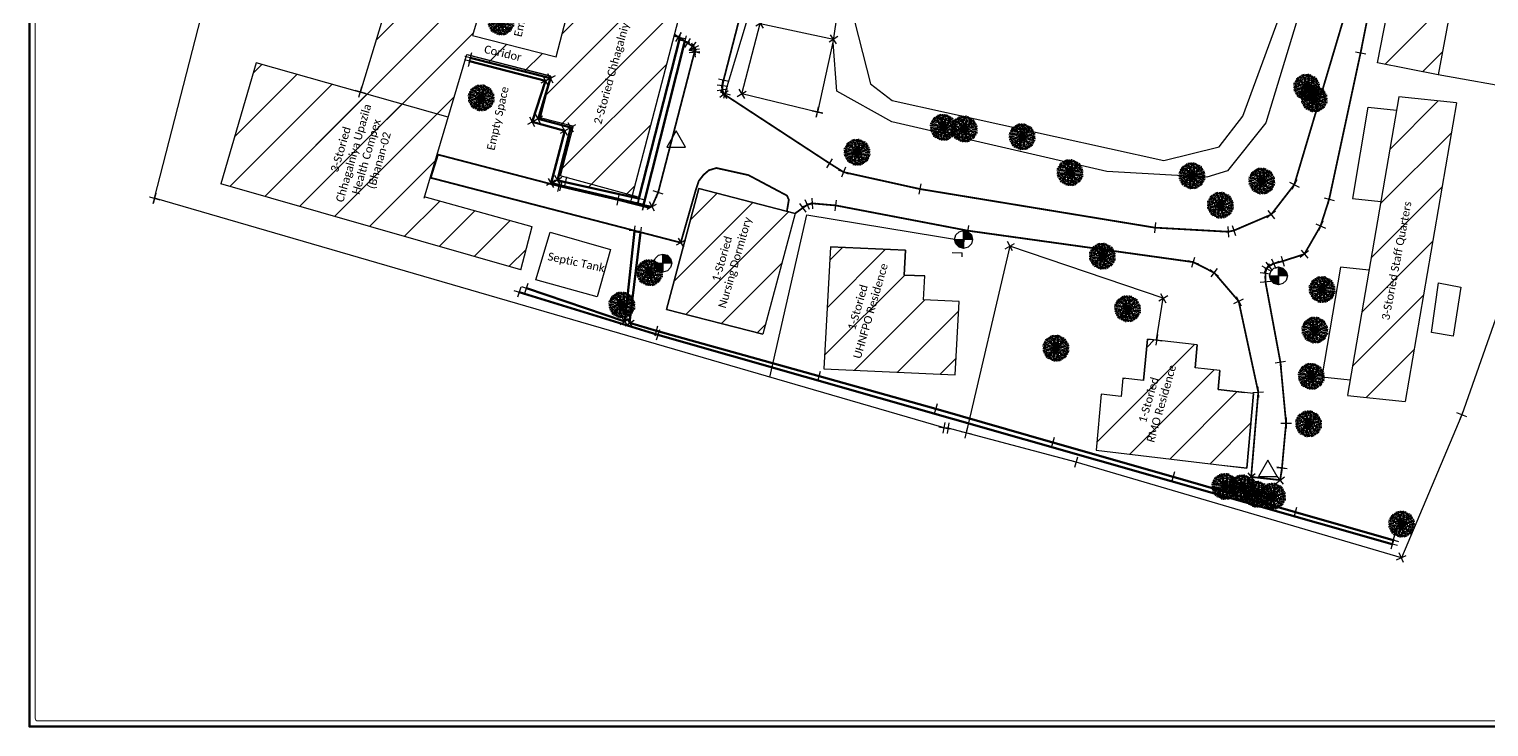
# Model space of a CAD drawing. Header units: metres. Extents: x 347471 to 695982, y 2547992 to 5097170.
# Drawn here: x 347829.1 to 347975, y 2548483.2 to 2548553 of the extents above; entities that cross this region are included whole.
import ezdxf

# ---------------------------------------------------------------- set-up
doc = ezdxf.new("R2010")
doc.units = ezdxf.units.M
doc.header["$PDMODE"] = 1
doc.header["$PDSIZE"] = -1
doc.linetypes.add('SFTR_dash-dot-dot', pattern=[21, 12, -3, 0, -3, 0, -3])
doc.linetypes.add('SFTR_thick (heavy)', pattern=[0])
for name, color, linetype in [('Bituminous Road', 16, 'SFTR_dash-dot-dot'), ('Boundary Wall', 30, 'SFTR_thick (heavy)'), ('Building', 1, 'Continuous'), ('Drain1', 5, 'Continuous'), ('Electric Pole', 1, 'Continuous'), ('FENCE', 16, 'Continuous'), ('FRANCE', 16, 'Continuous'), ('Gate', 1, 'Continuous'), ('KITCHEN', 16, 'Continuous'), ('POND', 176, 'Continuous'), ('pucca building', 140, 'Continuous'), ('Semi Pacca', 7, 'Continuous'), ('Station Point', 1, 'Continuous'), ('Toe-Bottom line', 30, 'Continuous'), ('Tree', 96, 'Continuous'), ('V-NODE-TREE', 62, 'Continuous'), ('VARANDA', 7, 'Continuous')]:
    doc.layers.add(name, color=color, linetype=linetype)
doc.layers.add('Frame', color=7, linetype='Continuous', lineweight=30, true_color=0xff6d34)
for name, color, linetype, lineweight in [('Paved Road', 201, 'Continuous', 18), ('Property Line', 1, 'Continuous', 30), ('Proposed Land', 5, 'Continuous', 25)]:
    doc.layers.add(name, color=color, linetype=linetype, lineweight=lineweight)

# ---------------------------------------------------------------- blocks, each defined once
blk = doc.blocks.new('Triangle_Large')
at = {"color": 0, "linetype": 'Continuous', "flags": 128}
blk.add_lwpolyline([(0, 1.08), (-0.92907, -0.54), (0.92907, -0.54)], close=True, dxfattribs=at)
blk = doc.blocks.new('Cross')
at = {"color": 0, "linetype": 'Continuous', "flags": 128}
for points in [[(0.54, 0), (-0.53, 0)], [(0, 0.53), (0, -0.53)]]:
    blk.add_lwpolyline(points, dxfattribs=at)
blk = doc.blocks.new('Tree 6')
at = {"color": 0, "linetype": 'ByBlock', "lineweight": -2}
for p, q in [((-0.092, 0.014), (-0.121, 0.015)), ((-0.089, 0.03), (-0.118, 0.039)), ((-0.069, 0.015), (-0.117, 0.025)), ((-0.1, 0.008), (-0.116, 0.006)), ((-0.091, 0.041), (-0.112, 0.052)), ((-0.09, 0.049), (-0.11, 0.058)), ((-0.048, 0.019), (-0.102, 0.04)), ((-0.083, 0.057), (-0.098, 0.064)), ((-0.073, 0.058), (-0.097, 0.073)), ((-0.044, 0.002), (-0.094, 0.005)), ((-0.052, 0.048), (-0.089, 0.08)), ((-0.044, 0.024), (-0.085, 0.046)), ((-0.062, 0.07), (-0.083, 0.093)), ((-0.037, 0.024), (-0.079, 0.051)), ((-0.058, 0.08), (-0.071, 0.101)), ((-0.032, 0.041), (-0.069, 0.086)), ((-0.054, 0.087), (-0.066, 0.106)), ((-0.019, 0.005), (-0.057, 0.015)), ((-0.043, 0.09), (-0.053, 0.104)), ((-0.026, 0.043), (-0.051, 0.082)), ((-0.034, 0.087), (-0.048, 0.112)), ((-0.02, 0.039), (-0.043, 0.084)), ((0, 0), (-0.042, -0.001)), ((-0.014, 0.014), (-0.041, 0.042)), ((-0.021, 0.067), (-0.037, 0.114)), ((0, 0), (-0.037, 0.02)), ((0, 0), (-0.036, -0.022)), ((0, 0), (-0.034, 0.002)), ((0, 0), (-0.03, -0.015)), ((0, 0), (-0.028, 0.018)), ((-0.018, 0.092), (-0.025, 0.121)), ((0, 0), (-0.022, 0.036)), ((0, 0), (-0.02, -0.037)), ((0, 0), (-0.018, -0.028)), ((-0.007, 0.051), (-0.016, 0.109)), ((-0.005, 0.019), (-0.015, 0.057)), ((0, 0), (-0.015, 0.03)), ((-0.01, 0.099), (-0.011, 0.123)), ((-0.003, 0.102), (-0.004, 0.124)), ((-0.001, 0.05), (-0.003, 0.096)), ((0, 0), (-0.002, -0.034)), ((0, 0), (-0.001, 0.042)), ((0, 0), (0.02, 0.037)), ((0, 0), (0.002, 0.034)), ((0, 0), (0.018, 0.028)), ((0, 0), (0.036, 0.022)), ((0, 0), (0.03, 0.015)), ((0, 0), (0.042, 0.001)), ((0, 0), (0.015, -0.03)), ((0, 0), (0.001, -0.042)), ((0, 0), (0.034, -0.002)), ((0, 0), (0.037, -0.02)), ((0, 0), (0.028, -0.018)), ((0, 0), (0.022, -0.036)), ((0.002, 0.044), (0.005, 0.094)), ((0.005, 0.019), (0.015, 0.057)), ((0.008, 0.1), (0.006, 0.116)), ((0.014, 0.092), (0.015, 0.121)), ((0.014, 0.014), (0.042, 0.041)), ((0.015, 0.069), (0.025, 0.117)), ((0.019, 0.048), (0.04, 0.102)), ((0.019, 0.005), (0.057, 0.015)), ((0.024, 0.044), (0.046, 0.085)), ((0.024, 0.037), (0.051, 0.079)), ((0.03, 0.089), (0.039, 0.118)), ((0.039, 0.02), (0.084, 0.043)), ((0.041, 0.091), (0.052, 0.112)), ((0.041, 0.032), (0.086, 0.069)), ((0.043, 0.026), (0.082, 0.051)), ((0.048, 0.052), (0.08, 0.089)), ((0.049, 0.09), (0.058, 0.11)), ((0.05, 0.001), (0.096, 0.003)), ((0.051, 0.007), (0.109, 0.016)), ((0.057, 0.083), (0.064, 0.098)), ((0.058, 0.073), (0.073, 0.097)), ((0.067, 0.021), (0.114, 0.037)), ((0.07, 0.062), (0.093, 0.083)), ((0.08, 0.058), (0.101, 0.071)), ((0.087, 0.054), (0.106, 0.066)), ((0.087, 0.034), (0.112, 0.048)), ((0.09, 0.043), (0.104, 0.053)), ((0.092, 0.018), (0.121, 0.025)), ((0.099, 0.01), (0.123, 0.011)), ((0.102, 0.003), (0.124, 0.004)), ((-0.102, -0.003), (-0.124, -0.004)), ((-0.099, -0.01), (-0.123, -0.011)), ((-0.092, -0.018), (-0.121, -0.025)), ((-0.067, -0.021), (-0.114, -0.037)), ((-0.087, -0.034), (-0.112, -0.048)), ((-0.051, -0.007), (-0.109, -0.016)), ((-0.087, -0.054), (-0.106, -0.066)), ((-0.09, -0.043), (-0.104, -0.053)), ((-0.08, -0.058), (-0.101, -0.071)), ((-0.05, -0.001), (-0.096, -0.003)), ((-0.07, -0.062), (-0.093, -0.083)), ((-0.041, -0.032), (-0.086, -0.069)), ((-0.039, -0.02), (-0.084, -0.043)), ((-0.043, -0.026), (-0.082, -0.051)), ((-0.048, -0.052), (-0.08, -0.089)), ((-0.058, -0.073), (-0.073, -0.097)), ((-0.057, -0.083), (-0.064, -0.098)), ((-0.049, -0.09), (-0.058, -0.11)), ((-0.019, -0.005), (-0.057, -0.015)), ((-0.041, -0.091), (-0.052, -0.112)), ((-0.024, -0.037), (-0.051, -0.079)), ((-0.024, -0.044), (-0.046, -0.085)), ((-0.014, -0.014), (-0.042, -0.041)), ((-0.019, -0.048), (-0.04, -0.102)), ((-0.03, -0.089), (-0.039, -0.118)), ((-0.015, -0.069), (-0.025, -0.117)), ((-0.005, -0.019), (-0.015, -0.057)), ((-0.014, -0.092), (-0.015, -0.121)), ((-0.008, -0.1), (-0.006, -0.116)), ((-0.002, -0.044), (-0.005, -0.094)), ((0.001, -0.05), (0.003, -0.096)), ((0.003, -0.102), (0.004, -0.124)), ((0.005, -0.019), (0.015, -0.057)), ((0.007, -0.051), (0.016, -0.109)), ((0.01, -0.099), (0.011, -0.123)), ((0.014, -0.014), (0.041, -0.042)), ((0.018, -0.092), (0.025, -0.121)), ((0.019, -0.005), (0.057, -0.015)), ((0.02, -0.039), (0.043, -0.084)), ((0.021, -0.067), (0.037, -0.114)), ((0.026, -0.043), (0.051, -0.082)), ((0.032, -0.041), (0.069, -0.086)), ((0.034, -0.087), (0.048, -0.112)), ((0.037, -0.024), (0.079, -0.051)), ((0.043, -0.09), (0.053, -0.104)), ((0.044, -0.002), (0.094, -0.005)), ((0.044, -0.024), (0.085, -0.046)), ((0.048, -0.019), (0.102, -0.04)), ((0.052, -0.048), (0.089, -0.08)), ((0.054, -0.087), (0.066, -0.106)), ((0.058, -0.08), (0.071, -0.101)), ((0.062, -0.07), (0.083, -0.093)), ((0.069, -0.015), (0.117, -0.025)), ((0.073, -0.058), (0.097, -0.073)), ((0.083, -0.057), (0.098, -0.064)), ((0.089, -0.03), (0.118, -0.039)), ((0.09, -0.049), (0.11, -0.058)), ((0.091, -0.041), (0.112, -0.052)), ((0.092, -0.014), (0.121, -0.015)), ((0.1, -0.008), (0.116, -0.006))]:
    blk.add_line(p, q, dxfattribs=at)
blk = doc.blocks.new('Benchmark')
at = {"linetype": 'Continuous'}
for points in [[(0, 0), (0, 1.8), (0.9, 1.55), (1.55, 0.9), (1.8, 0)], [(0, 0), (0, -1.8), (-0.9, -1.55), (-1.55, -0.9), (-1.8, 0)]]:
    blk.add_hatch(color=0, dxfattribs=at).paths.add_polyline_path(points)
at = {"color": 0, "linetype": 'Continuous', "flags": 128}
for points in [[(-1.8, 0), (-1.55, 0.9), (-0.9, 1.55), (0, 1.8), (0.9, 1.55), (1.55, 0.9), (1.8, 0), (1.55, -0.9), (0.9, -1.55), (0, -1.8), (-0.9, -1.55), (-1.55, -0.9)], [(0, 0), (0, -1.8), (-0.9, -1.55), (-1.55, -0.9), (-1.8, 0)], [(0, 0), (0, 1.8), (0.9, 1.55), (1.55, 0.9), (1.8, 0)]]:
    blk.add_lwpolyline(points, close=True, dxfattribs=at)

msp = doc.modelspace()

# ---------------------------------------------------------------- hatches: boundary and pattern name
at = {"layer": 'Gate', "true_color": 0x7aafdf}
h = msp.add_hatch(dxfattribs=at)
h.set_pattern_fill('ANSI31', color=143)
h.paths.add_polyline_path([(347979.278, 2548585.918), (347978.981, 2548586.098), (347976.697, 2548586.466), (347977.549, 2548590.562), (347972.088, 2548591.497), (347963.884, 2548549.626), (347969.949, 2548548.403), (347975.954, 2548580.624), (347978.257, 2548580.343)])
h.paths.add_polyline_path([(347966.884, 2548555.212), (347969.76, 2548570.467), (347971.014, 2548570.23), (347968.138, 2548554.975)], flags=24)
h = msp.add_hatch(dxfattribs=at)
h.set_pattern_fill('ANSI31', color=143)
h.paths.add_polyline_path([(347894.797, 2548586.529), (347902.021, 2548584.598), (347893.61, 2548552.475), (347894.026, 2548552.198), (347894.222, 2548552.492), (347894.129, 2548552.129), (347893.61, 2548552.475), (347889.391, 2548536.359), (347889.387, 2548536.36), (347889.345, 2548536.202), (347882.686, 2548537.689), (347882.216, 2548537.799), (347882.14, 2548537.492), (347881.907, 2548537.878), (347883.254, 2548543.158), (347879.967, 2548544.014), (347880.986, 2548547.356), (347880.496, 2548548.246), (347873.178, 2548550.115), (347872.771, 2548550.219), (347868.603, 2548536.211), (347879.373, 2548533.225), (347878.233, 2548528.902), (347848.251, 2548537.513), (347851.8, 2548549.601), (347862.19, 2548546.655), (347862.358, 2548547.204), (347869.342, 2548570.14), (347870.754, 2548569.785), (347873.72, 2548579.884), (347880.928, 2548577.636), (347877.008, 2548564.46), (347879.656, 2548563.783), (347881.811, 2548572.09), (347890.431, 2548569.88), (347894.806, 2548586.527), (347894.799, 2548586.537)])
h.paths.add_polyline_path([(347875.712, 2548560.105), (347883.817, 2548558.033), (347881.771, 2548550.217), (347873.407, 2548552.356)], flags=16)
h.paths.add_polyline_path([(347881.264, 2548548.282), (347880.169, 2548544.099), (347883.476, 2548543.29), (347883.48, 2548543.307), (347883.482, 2548543.308), (347883.477, 2548543.29), (347880.169, 2548544.099), (347881.206, 2548548.06), (347881.05, 2548548.337)], flags=16)
h.paths.add_polyline_path([(347864.278, 2548543.22), (347869.719, 2548561.096), (347871.122, 2548560.669), (347865.681, 2548542.793)], flags=24)
h.paths.add_polyline_path([(347874.554, 2548551.641), (347878.914, 2548550.63), (347878.643, 2548549.461), (347874.283, 2548550.473)], flags=24)
h.paths.add_polyline_path([(347878.218, 2548562.74), (347885.065, 2548561.151), (347884.794, 2548559.982), (347877.947, 2548561.571)], flags=24)
h.paths.add_polyline_path([(347877.297, 2548552.178), (347879.123, 2548560.182), (347880.553, 2548559.856), (347878.727, 2548551.852)], flags=8)
h.paths.add_polyline_path([(347854.051, 2548521.726), (347857.439, 2548533.456), (347862.838, 2548531.897), (347859.449, 2548520.167)], flags=25)
h.paths.add_polyline_path([(347885.271, 2548543.477), (347895.275, 2548579.583), (347896.836, 2548579.151), (347886.832, 2548543.044)], flags=24)
h = msp.add_hatch(dxfattribs=at)
h.set_pattern_fill('ANSI31', color=143)
h.paths.add_polyline_path([(347870.97, 2548544.165), (347851.8, 2548549.601), (347848.251, 2548537.513), (347878.233, 2548528.902), (347879.373, 2548533.225), (347868.603, 2548536.211)])
h.paths.add_polyline_path([(347854.051, 2548521.726), (347857.439, 2548533.456), (347862.838, 2548531.897), (347859.449, 2548520.167)], flags=25)
h = msp.add_hatch(dxfattribs=at)
h.set_pattern_fill('ANSI31', color=143)
h.paths.add_polyline_path([(347971.79, 2548545.612), (347966.015, 2548546.214), (347960.9, 2548516.363), (347966.675, 2548515.761)])
h.paths.add_polyline_path([(347964.051, 2548523.822), (347966.955, 2548539.227), (347968.209, 2548538.99), (347965.305, 2548523.586)], flags=24)
h = msp.add_hatch(dxfattribs=at)
h.set_pattern_fill('ANSI31', color=143)
h.paths.add_polyline_path([(347905.665, 2548534.551), (347896.03, 2548537.033), (347892.821, 2548524.954), (347902.457, 2548522.473)])
h.paths.add_polyline_path([(347892.18, 2548510.777), (347895.315, 2548521.629), (347898.005, 2548520.852), (347894.87, 2548510)], flags=9)
h = msp.add_hatch(dxfattribs=at)
h.set_pattern_fill('ANSI31', color=143)
h.paths.add_polyline_path([(347922.088, 2548525.742), (347918.518, 2548525.91), (347918.63, 2548528.303), (347916.583, 2548528.399), (347916.72, 2548530.873), (347909.217, 2548531.226), (347908.542, 2548519.024), (347921.684, 2548518.406)])
h.paths.add_polyline_path([(347905.746, 2548505.931), (347908.986, 2548517.149), (347911.42, 2548516.446), (347908.179, 2548505.228)], flags=9)
h = msp.add_hatch(dxfattribs=at)
h.set_pattern_fill('ANSI31', color=143)
h.paths.add_polyline_path([(347951.5, 2548516.547), (347950.608, 2548516.653), (347947.964, 2548516.955), (347948.136, 2548518.842), (347945.677, 2548519.133), (347945.88, 2548521.403), (347940.903, 2548521.993), (347940.515, 2548517.849), (347938.437, 2548518.095), (347938.269, 2548516.252), (347936.272, 2548516.489), (347935.759, 2548510.874), (347950.819, 2548509.089)])
h.paths.add_polyline_path([(347934.823, 2548496.671), (347937.429, 2548505.693), (347939.863, 2548504.99), (347937.257, 2548495.968)], flags=25)

# ---------------------------------------------------------------- linework, layer by layer
msp.add_line((347878.233, 2548528.902), (347879.378, 2548533.244))
for points in [[(348066.686, 2548650.558), (348066.686, 2548483.223), (347829.095, 2548483.223), (347829.095, 2548650.558)], [(348066.655, 2548650.527), (348066.655, 2548483.254), (347829.126, 2548483.254), (347829.126, 2548650.527)]]:
    msp.add_lwpolyline(points, close=True)
for points in [[(347873.407, 2548552.356), (347881.771, 2548550.217)], [(347881.264, 2548548.282), (347872.927, 2548550.415), (347872.93, 2548550.414)], [(347872.996, 2548550.4), (347872.995, 2548550.397)], [(347881.41, 2548548.245), (347881.414, 2548548.244)], [(347881.41, 2548548.245), (347881.41, 2548548.245)], [(347883.477, 2548543.29), (347883.482, 2548543.308)], [(347881.188, 2548532.674), (347887.218, 2548530.954), (347885.872, 2548526.228), (347879.751, 2548527.921), (347881.185, 2548532.672)], [(347921.374, 2548530.654), (347922.359, 2548530.608)], [(347922.356, 2548530.605), (347922.334, 2548530.207)], [(347892.821, 2548524.954), (347902.457, 2548522.473)], [(347916.048, 2548518.671), (347916.047, 2548518.668)], [(347918.094, 2548518.575), (347918.094, 2548518.564)], [(347938.437, 2548518.099), (347938.635, 2548518.076)], [(347937.756, 2548510.633), (347937.757, 2548510.637)]]:
    msp.add_lwpolyline(points)
at = {"layer": 'Bituminous Road', "linetype": 'ByBlock', "flags": 128}
msp.add_lwpolyline([(347894.026, 2548552.198), (347894.924, 2548551.6), (347895.427, 2548551.265), (347895.557, 2548551.121), (347895.587, 2548550.949), (347895.616, 2548550.701), (347891.979, 2548536.655), (347891.358, 2548535.247), (347887.981, 2548535.903), (347882.087, 2548537.279), (347869.988, 2548540.433), (347869.241, 2548538.12), (347894.234, 2548531.631), (347895.766, 2548536.983)], dxfattribs=at)
at = {"layer": 'Boundary Wall', "color": 6, "lineweight": 30, "flags": 128}
msp.add_lwpolyline([(347977.549, 2548590.562), (347986.54, 2548588.916), (347982.678, 2548569.258), (347978.198, 2548546.941), (347969.952, 2548548.403)], dxfattribs=at)
at = {"layer": 'Boundary Wall', "color": 30, "lineweight": 30, "true_color": 0xf26722, "flags": 128}
msp.add_lwpolyline([(347898.672, 2548546.566), (347903.998, 2548564.287), (347909.562, 2548580.438)], dxfattribs=at)
at = {"layer": 'Boundary Wall', "color": 143, "lineweight": 30, "true_color": 0x7aafdf, "flags": 128}
msp.add_lwpolyline([(347903.149, 2548518.187), (347906.832, 2548534.407), (347922.635, 2548531.813)], dxfattribs=at)
at = {"layer": 'Building', "flags": 128}
msp.add_lwpolyline([(347975.954, 2548580.624), (347969.952, 2548548.403), (347963.884, 2548549.626), (347972.088, 2548591.497), (347977.549, 2548590.562), (347976.697, 2548586.466), (347979.301, 2548586.047), (347978.257, 2548580.343)], close=True, dxfattribs=at)
at = {"layer": 'Building', "linetype": 'ByBlock', "flags": 128}
for points in [[(347879.656, 2548563.783), (347881.811, 2548572.09), (347890.431, 2548569.88), (347894.806, 2548586.527), (347902.021, 2548584.598), (347889.387, 2548536.36)], [(347872.93, 2548550.414), (347872.93, 2548550.414)], [(347881.414, 2548548.244), (347881.414, 2548548.244)]]:
    msp.add_lwpolyline(points, dxfattribs=at)
at = {"layer": 'Building', "flags": 128}
for points in [[(347940.515, 2548517.849), (347940.903, 2548521.993), (347941.816, 2548521.912)], [(347945.88, 2548521.403), (347945.677, 2548519.133)], [(347948.146, 2548518.84), (347947.964, 2548516.955), (347950.608, 2548516.653)], [(347951.5, 2548516.547), (347950.819, 2548509.089)], [(347950.819, 2548509.089), (347948.642, 2548509.331)]]:
    msp.add_lwpolyline(points, dxfattribs=at)
at = {"layer": 'Building'}
msp.add_point((347947.964, 2548516.955), dxfattribs=at)
msp.add_point((347947.964, 2548516.955), dxfattribs=at)
at = {"layer": 'Electric Pole'}
for p in [(347922.522, 2548531.954), (347892.446, 2548529.597), (347953.993, 2548528.311)]:
    msp.add_point(p, dxfattribs=at)
at = {"layer": 'FENCE', "flags": 128}
msp.add_lwpolyline([(347907.911, 2548544.696), (347900.331, 2548546.518), (347902.191, 2548553.542), (347909.512, 2548551.975)], close=True, dxfattribs=at)
at = {"layer": 'Frame', "color": 7, "linetype": 'Continuous', "lineweight": 60}
msp.add_lwpolyline([(348066.655, 2548650.527), (348066.655, 2548483.254), (347829.126, 2548483.254), (347829.126, 2548650.527)], close=True, dxfattribs=at)
at = {"layer": 'Frame', "color": 7, "lineweight": 15}
msp.add_lwpolyline([(348028.692, 2548484.097, -0.4142136), (348028.411, 2548483.816), (347829.97, 2548483.816, -0.4142136), (347829.689, 2548484.097), (347829.689, 2548649.684, -0.4142136), (347829.97, 2548649.965), (348028.411, 2548649.965, -0.4142136), (348028.692, 2548649.684), (348028.692, 2548484.097)], format="xyb", dxfattribs=at)
at = {"layer": 'FRANCE', "lineweight": 30, "flags": 128}
msp.add_lwpolyline([(347941.816, 2548521.912), (347942.473, 2548526.082), (347927.148, 2548531.285), (347922.784, 2548512.61)], dxfattribs=at)
at = {"layer": 'Paved Road', "color": 1, "linetype": 'Continuous', "ltscale": 20, "const_width": 0.178}
for points in [[(347905.671, 2548534.555), (347906.459, 2548535.127), (347906.899, 2548535.426), (347907.414, 2548535.555), (347909.743, 2548535.354), (347922.949, 2548532.83), (347945.491, 2548529.688), (347947.583, 2548528.618), (347950.017, 2548525.776), (347951.978, 2548516.673), (347951.267, 2548508.209), (347954.168, 2548507.891), (347954.345, 2548509.103), (347954.757, 2548513.596), (347954.184, 2548519.707), (347952.689, 2548527.747), (347952.689, 2548528.591), (347952.804, 2548529.041), (347953.054, 2548529.27), (347953.519, 2548529.542), (347954.406, 2548529.778), (347956.583, 2548530.482), (347958.208, 2548533.303), (347959.067, 2548535.992), (347962.206, 2548550.616), (347968.465, 2548582.087)], [(347902.269, 2548562.431), (347898.513, 2548547.869), (347898.402, 2548547.314), (347898.395, 2548546.894), (347898.552, 2548546.482), (347909.103, 2548539.572), (347910.513, 2548538.687), (347918.149, 2548536.997), (347941.645, 2548533.133), (347948.972, 2548532.724), (347949.542, 2548532.848), (347953.266, 2548534.441), (347955.578, 2548537.426), (347960.435, 2548553.758)], [(347869.985, 2548540.432), (347882.087, 2548537.279), (347887.977, 2548535.903), (347890.943, 2548535.15), (347891.354, 2548535.245), (347891.979, 2548536.655), (347895.615, 2548550.697), (347895.557, 2548551.121), (347895.427, 2548551.265), (347894.921, 2548551.602), (347894.026, 2548552.198), (347893.576, 2548552.344)], [(347869.243, 2548538.117), (347894.238, 2548531.633), (347895.767, 2548536.986), (347896.033, 2548537.795), (347896.512, 2548538.41), (347897.047, 2548538.871), (347897.796, 2548539.098), (347901.002, 2548538.389), (347904.864, 2548536.335), (347905.044, 2548535.911), (347904.851, 2548534.777)]]:
    msp.add_lwpolyline(points, dxfattribs=at)
at = {"layer": 'POND', "color": 159, "linetype": 'ByBlock', "lineweight": 30, "true_color": 0x22346e, "flags": 128}
msp.add_lwpolyline([(347915.344, 2548543.725), (347909.834, 2548546.783), (347909.465, 2548551.654), (347911.941, 2548568.397), (347914.123, 2548578.455), (347915.063, 2548581.211), (347921.445, 2548590.96), (347925.193, 2548592.772), (347929.193, 2548593.093), (347947.887, 2548589.081), (347959.336, 2548584.365), (347960.912, 2548581.537), (347962.08, 2548579.182), (347958.102, 2548561.276), (347952.747, 2548543.609), (347948.909, 2548538.807), (347946.82, 2548538.198), (347936.848, 2548538.752)], close=True, dxfattribs=at)
at = {"layer": 'Property Line', "color": 6, "linetype": 'Continuous', "flags": 128}
msp.add_lwpolyline([(347925.81, 2548614.109), (347926.705, 2548613.879), (347953.483, 2548606.601), (347953.788, 2548606.5), (347974.236, 2548602.528), (347983.272, 2548600.636), (347988.379, 2548599.63), (347990.418, 2548599.414), (348004.406, 2548596.826), (347990.88, 2548564.342), (347982.844, 2548544.351), (347972.325, 2548514.411), (347966.286, 2548500.135), (347933.78, 2548509.693), (347920.987, 2548513.087), (347920.582, 2548513.118), (347841.633, 2548536.072), (347854.141, 2548584.809), (347863.771, 2548621.424), (347897.324, 2548612.957), (347912.5, 2548609.4), (347917.139, 2548608.206), (347918.907, 2548615.978), (347921.435, 2548615.317)], dxfattribs=at)
at = {"layer": 'Proposed Land', "color": 8, "linetype": 'Continuous', "lineweight": 50, "ltscale": 0.1, "flags": 128}
for points in [[(347894.129, 2548552.129), (347890.048, 2548536.045)], [(347890.524, 2548535.409), (347894.633, 2548551.794)], [(347873.128, 2548549.776), (347880.725, 2548547.83), (347879.391, 2548543.702), (347882.642, 2548542.816), (347881.265, 2548537.601), (347882.257, 2548537.336), (347890.527, 2548535.408)], [(347873.178, 2548550.115), (347881.203, 2548548.066), (347879.967, 2548544.014), (347883.254, 2548543.158), (347881.907, 2548537.878), (347882.686, 2548537.689), (347890.048, 2548536.045)], [(347889.609, 2548532.799), (347888.646, 2548523.757), (347878.822, 2548527.083)], [(347965.475, 2548501.893), (347955.698, 2548504.688), (347943.482, 2548508.228), (347931.452, 2548511.66), (347919.754, 2548515.025), (347908.08, 2548518.285), (347891.814, 2548522.818), (347889.122, 2548523.607), (347890.201, 2548532.645)], [(347878.081, 2548526.673), (347891.946, 2548522.403), (347965.38, 2548501.488)]]:
    msp.add_lwpolyline(points, dxfattribs=at)
at = {"layer": 'pucca building', "lineweight": 30}
for p, q in [((347851.8, 2548549.601), (347848.251, 2548537.513)), ((347870.97, 2548544.165), (347851.8, 2548549.601)), ((347883.459, 2548543.294), (347880.169, 2548544.099)), ((347878.233, 2548528.902), (347848.251, 2548537.513))]:
    msp.add_line(p, q, dxfattribs=at)
for points in [[(347972.088, 2548591.497), (347977.549, 2548590.562), (347976.697, 2548586.466), (347979.301, 2548586.047), (347978.257, 2548580.343), (347975.954, 2548580.624), (347969.949, 2548548.401), (347963.884, 2548549.626), (347972.088, 2548591.497)], [(347902.021, 2548584.598), (347889.391, 2548536.359), (347882.17, 2548538.303)], [(347862.203, 2548546.695), (347869.342, 2548570.14), (347870.754, 2548569.785), (347873.72, 2548579.884), (347880.928, 2548577.636), (347877.008, 2548564.46), (347888.27, 2548561.58)], [(347875.712, 2548560.105), (347873.407, 2548552.356), (347881.771, 2548550.217), (347883.817, 2548558.033)], [(347868.569, 2548536.097), (347872.836, 2548550.438), (347881.264, 2548548.283)], [(347881.264, 2548548.283), (347880.169, 2548544.099)], [(347971.788, 2548545.612), (347966.015, 2548546.214), (347960.901, 2548516.368)], [(347962.945, 2548545.167), (347961.383, 2548536.054), (347964.223, 2548535.758)], [(347962.951, 2548545.167), (347965.785, 2548544.871)], [(347971.79, 2548545.612), (347966.675, 2548515.763)], [(347883.48, 2548543.307), (347882.169, 2548538.298)], [(347879.373, 2548533.225), (347868.601, 2548536.211)], [(347905.665, 2548534.551), (347896.03, 2548537.033), (347905.675, 2548534.548), (347902.457, 2548522.473), (347892.821, 2548524.954), (347896.03, 2548537.033), (347892.822, 2548524.958)], [(347905.665, 2548534.551), (347902.458, 2548522.476)], [(347909.217, 2548531.226), (347908.542, 2548519.024), (347921.684, 2548518.406), (347922.088, 2548525.742), (347918.518, 2548525.91), (347918.63, 2548528.303), (347916.583, 2548528.399), (347916.72, 2548530.873), (347909.217, 2548531.226), (347916.72, 2548530.873), (347916.583, 2548528.399), (347918.63, 2548528.303)], [(347963.043, 2548528.872), (347960.203, 2548529.168), (347958.327, 2548518.222), (347961.168, 2548517.926)], [(347908.542, 2548519.024), (347921.684, 2548518.406), (347922.088, 2548525.742), (347918.518, 2548525.91)], [(347948.146, 2548518.84), (347945.677, 2548519.133), (347945.884, 2548521.402), (347940.893, 2548521.994), (347940.515, 2548517.849), (347938.437, 2548518.095), (347938.269, 2548516.252), (347936.272, 2548516.489), (347935.759, 2548510.874), (347950.819, 2548509.089), (347951.5, 2548516.547), (347947.965, 2548516.966)], [(347947.963, 2548516.945), (347948.136, 2548518.842)], [(347960.9, 2548516.363), (347966.672, 2548515.761)]]:
    msp.add_lwpolyline(points, dxfattribs=at)
at = {"layer": 'Semi Pacca', "flags": 128}
msp.add_lwpolyline([(347971.472, 2548522.283), (347969.28, 2548522.64), (347969.993, 2548527.613), (347972.239, 2548527.167)], close=True, dxfattribs=at)
at = {"layer": 'Semi Pacca'}
for p in [(347957.578, 2548552.209), (347908.651, 2548548.787), (347953.552, 2548537.831), (347905.671, 2548534.555), (347944.049, 2548534.944), (347949.5, 2548534.383), (347969.28, 2548522.64), (347959.366, 2548518.035), (347965.241, 2548515.334), (347970.352, 2548514.084), (347959.714, 2548511.967), (347964.132, 2548511.405), (347957.905, 2548509.78), (347968.653, 2548510.996), (347966.692, 2548505.855), (347956.291, 2548505.272)]:
    msp.add_point(p, dxfattribs=at)
at = {"layer": 'Station Point'}
for p in [(347893.777, 2548541.722), (347952.931, 2548508.79)]:
    msp.add_point(p, dxfattribs=at)
at = {"layer": 'Toe-Bottom line', "color": 159, "linetype": 'ByBlock', "lineweight": 30, "true_color": 0x22346e, "flags": 128}
msp.add_lwpolyline([(347942.523, 2548539.849), (347948.053, 2548541.199), (347950.44, 2548544.277), (347955.026, 2548556.807), (347960.359, 2548578.003), (347958.35, 2548581.733), (347942.319, 2548587.762), (347929.015, 2548591.222), (347922.659, 2548589.131), (347918.005, 2548580.342), (347913.327, 2548564.172), (347911.606, 2548553.795), (347913.196, 2548547.524), (347915.39, 2548545.858)], close=True, dxfattribs=at)
at = {"layer": 'Tree', "color": 96}
for p in [(347956.823, 2548547.176), (347957.568, 2548546.017), (347920.486, 2548543.167), (347922.586, 2548543.002), (347928.37, 2548542.223), (347911.865, 2548540.673), (347933.156, 2548538.636), (347945.331, 2548538.253), (347945.371, 2548538.234), (347952.33, 2548537.792), (347948.192, 2548535.381), (347936.388, 2548530.283), (347891.121, 2548528.635), (347958.36, 2548526.946), (347888.355, 2548525.398), (347938.907, 2548525.03), (347957.635, 2548522.894), (347931.749, 2548521.082), (347957.278, 2548518.269), (347957.295, 2548518.259), (347957.009, 2548513.519), (347948.642, 2548507.254), (347950.227, 2548507.11), (347951.822, 2548506.476), (347953.403, 2548506.286), (347966.309, 2548503.49)]:
    msp.add_point(p, dxfattribs=at)
at = {"layer": 'VARANDA'}
for p in [(347962.406, 2548549.882), (347963.799, 2548549.593)]:
    msp.add_point(p, dxfattribs=at)

# ---------------------------------------------------------------- block references
at = {"layer": 'Bituminous Road'}
for p, rotation in [((347894.026, 2548552.198), 146.3636955484073), ((347894.924, 2548551.6), 146.3368140096824), ((347895.427, 2548551.265), 139.2112372802781), ((347895.557, 2548551.121), 116.0315843758057), ((347895.616, 2548550.701), 255.4829587156147), ((347895.587, 2548550.949), 98.29363664789402), ((347895.616, 2548550.701), 96.63664663377533), ((347962.206, 2548550.616), 78.31856610331906), ((347898.402, 2548547.314), 263.8618011623707), ((347898.513, 2548547.869), 257.1004840590383), ((347898.395, 2548546.894), 279.9753269462279), ((347898.552, 2548546.482), 308.8349070297309), ((347909.103, 2548539.572), 327.3319048857766), ((347910.513, 2548538.687), 337.7028142701914), ((347882.087, 2548537.279), 166.1213079858241), ((347918.149, 2548536.997), 349.0907788247596), ((347955.578, 2548537.426), 62.84073301068435), ((347887.981, 2548535.903), 167.9360751576966), ((347891.358, 2548535.247), 207.601358378148), ((347891.979, 2548536.655), 250.834629668505), ((347906.899, 2548535.426), 204.1259727955807), ((347907.414, 2548535.555), 184.5566775544343), ((347909.743, 2548535.354), 172.1284659550567), ((347959.067, 2548535.992), 75.08549788480398), ((347906.459, 2548535.127), 215.0884971604204), ((347953.266, 2548534.441), 37.70377859527304), ((347922.949, 2548532.83), 170.6224069419415), ((347941.645, 2548533.133), 353.7330550977071), ((347948.972, 2548532.724), 4.539065761027873), ((347949.542, 2548532.848), 17.7180850831397), ((347958.208, 2548533.303), 66.16999598449058), ((347894.234, 2548531.631), 29.73794747814513), ((347945.491, 2548529.688), 162.4882543452437), ((347953.519, 2548529.542), 22.60693374643652), ((347954.406, 2548529.778), 16.41063303813101), ((347956.583, 2548530.482), 38.98646419238461), ((347947.583, 2548528.618), 141.7447789548701), ((347952.804, 2548529.041), 59.09309854603434), ((347952.689, 2548528.591), 82.87498364844917), ((347953.054, 2548529.27), 36.37372151783599), ((347952.689, 2548527.747), 95.26546015858885), ((347950.017, 2548525.776), 116.3675564735952), ((347954.184, 2548519.707), 97.9438083428525), ((347951.978, 2548516.673), 93.67919485052977), ((347954.757, 2548513.596), 90.05871439695221), ((347954.345, 2548509.103), 261.6691418141611), ((347954.345, 2548509.103), 84.76073242537707), ((347951.267, 2548508.209), 129.4758784857334), ((347954.168, 2548507.891), 217.7097895958529)]:
    msp.add_blockref('Cross', p, dxfattribs=dict(at, rotation=rotation))
at = {"layer": 'Boundary Wall'}
for p, rotation in [((347898.672, 2548546.566), 73.27198746692498), ((347841.633, 2548536.072), 163.7886673017787), ((347841.633, 2548536.072), 75.605602129964), ((347972.325, 2548514.411), 248.8559359316648), ((347920.582, 2548513.118), 169.7057996653945), ((347920.987, 2548513.087), 170.3821379420966), ((347933.78, 2548509.693), 164.3780507959365), ((347966.286, 2548500.135), 205.3428118879255)]:
    msp.add_blockref('Cross', p, dxfattribs=dict(at, rotation=rotation))
at = {"layer": 'Building', "rotation": 344.9525736382637}
msp.add_blockref('Cross', (347889.387, 2548536.36), dxfattribs=at)
at = {"layer": 'Drain1'}
for p, rotation in [((347894.129, 2548552.129), 255.7603520060849), ((347894.633, 2548551.794), 75.9195225000895), ((347873.178, 2548550.115), 345.6746191215609), ((347873.128, 2548549.776), 345.6294152395101), ((347880.725, 2548547.83), 298.8593688376699), ((347881.203, 2548548.066), 299.3543470616907), ((347879.967, 2548544.014), 299.2231246001857), ((347879.391, 2548543.702), 298.4186062268038), ((347882.642, 2548542.816), 299.976407281821), ((347883.254, 2548543.158), 300.5504650828887), ((347881.265, 2548537.601), 300.1248262892473), ((347881.907, 2548537.878), 301.0169850467636), ((347882.257, 2548537.336), 345.962122952479), ((347882.686, 2548537.689), 346.8772317165531), ((347890.048, 2548536.045), 255.7603520060849), ((347890.048, 2548536.045), 347.4092493068054), ((347890.524, 2548535.409), 75.9195225000895), ((347890.527, 2548535.408), 346.8795178723277), ((347889.609, 2548532.799), 263.922979803537), ((347890.201, 2548532.645), 83.1927631543025), ((347878.081, 2548526.673), 342.8827529063798), ((347878.822, 2548527.083), 161.2960260785689), ((347888.646, 2548523.757), 212.6095029410529), ((347889.122, 2548523.607), 123.4286893938108), ((347891.814, 2548522.818), 164.0455610750267), ((347891.946, 2548522.403), 343.4925149854325), ((347908.08, 2548518.285), 164.4124806559385), ((347919.754, 2548515.025), 164.1753776761797), ((347931.452, 2548511.66), 164.0147464675295), ((347943.482, 2548508.228), 163.9574051759548), ((347955.698, 2548504.688), 163.9431968017197), ((347965.475, 2548501.893), 164.0487756293724), ((347965.38, 2548501.488), 344.1022770644852)]:
    msp.add_blockref('Cross', p, dxfattribs=dict(at, rotation=rotation))
at = {"layer": 'Electric Pole', "xscale": 0.5, "yscale": 0.5, "zscale": 0.5}
for p in [(347922.522, 2548531.954), (347892.446, 2548529.597), (347953.993, 2548528.311)]:
    msp.add_blockref('Benchmark', p, dxfattribs=at)
at = {"layer": 'FENCE'}
for p, rotation in [((347902.191, 2548553.542), 31.54376185212063), ((347909.512, 2548551.975), 302.7556447246807), ((347900.331, 2548546.518), 120.8261978179469), ((347907.911, 2548544.696), 166.4842564183207), ((347907.911, 2548544.696), 257.5919049626935)]:
    msp.add_blockref('Cross', p, dxfattribs=dict(at, rotation=rotation))
at = {"layer": 'FRANCE'}
for p, rotation in [((347927.148, 2548531.285), 209.0472212840587), ((347942.473, 2548526.082), 121.1464853002356), ((347941.816, 2548521.912), 81.04586530624051), ((347922.784, 2548512.61), 256.8473372738869)]:
    msp.add_blockref('Cross', p, dxfattribs=dict(at, rotation=rotation))
at = {"layer": 'KITCHEN', "rotation": 253.0140883407756}
msp.add_blockref('Cross', (347862.203, 2548546.695), dxfattribs=at)
at = {"layer": 'Station Point'}
for p in [(347893.777, 2548541.722), (347952.931, 2548508.79)]:
    msp.add_blockref('Triangle_Large', p, dxfattribs=at)
at = {"layer": 'V-NODE-TREE', "xscale": 10.81002087808364, "yscale": 10.81002087808364, "zscale": 10.81002087808364, "rotation": 10.23163484014041}
for p in [(347876.255, 2548553.701), (347874.287, 2548546.112), (347956.823, 2548547.176), (347957.568, 2548546.017), (347920.486, 2548543.167), (347922.586, 2548543.002), (347928.37, 2548542.223), (347911.865, 2548540.673), (347933.156, 2548538.636), (347945.349, 2548538.32), (347952.33, 2548537.792), (347948.192, 2548535.381), (347936.388, 2548530.283), (347891.121, 2548528.635), (347958.36, 2548526.946), (347888.355, 2548525.398), (347938.907, 2548525.03), (347957.635, 2548522.894), (347931.749, 2548521.082), (347957.278, 2548518.269), (347957.009, 2548513.519), (347948.642, 2548507.254), (347950.412, 2548507.11), (347951.822, 2548506.476), (347953.403, 2548506.286), (347966.309, 2548503.49)]:
    msp.add_blockref('Tree 6', p, dxfattribs=at)

# ---------------------------------------------------------------- texts
at = {"char_height": 0.8, "attachment_point": 1}
for s, insert, rotation in [('{\\fCalibri|b0|i0|c0|p34;2-Storied Chhagalniya Upazila Health Compex (Bhanan-01)}', (347885.518, 2548543.616), 74.51351), ('{\\fCalibri|b0|i0|c0|p34;Empty Space}', (347877.537, 2548552.329), 77.14971), ('{\\fCalibri|b0|i0|c0|p34;Coridor}', (347874.704, 2548551.401), 346.94089), ('{\\fCalibri|b0|i0|c0|p34;Empty Space}', (347874.824, 2548540.979), 77.14971), ('\\pxqc;{\\fCalibri|b0|i0|c0|p34;3-Storied\\PChhagalniya Upazila \\PHealth Compex \\P(Bhanan-02}', (347854.298, 2548521.863), 73.88634), ('{\\fCalibri|b0|i0|c0|p34;3-Storied Staff Quarters}', (347964.284, 2548523.981), 79.32437), ('\\pxqc;{\\fCalibri|b0|i0|c0|p34;1-Storied\\PNursing Dormitory}', (347892.428, 2548510.914), 73.88634), ('{\\fCalibri|b0|i0|c0|p34;Septic Tank}', (347881.053, 2548530.681), 347.87255), ('\\pxqc;{\\fCalibri|b0|i0|c0|p34;1-Storied\\PUHNFPO Residence}', (347905.993, 2548506.068), 73.88634), ('\\pxqc;{\\fCalibri|b0|i0|c0|p34;1-Storied\\PRMO Residence}', (347935.07, 2548496.808), 73.88634)]:
    msp.add_mtext_dynamic_manual_height_columns(s, width=40, gutter_width=12.5, heights=[0], dxfattribs=dict(at, insert=insert, rotation=rotation))

doc.saveas('drawing.dxf')
